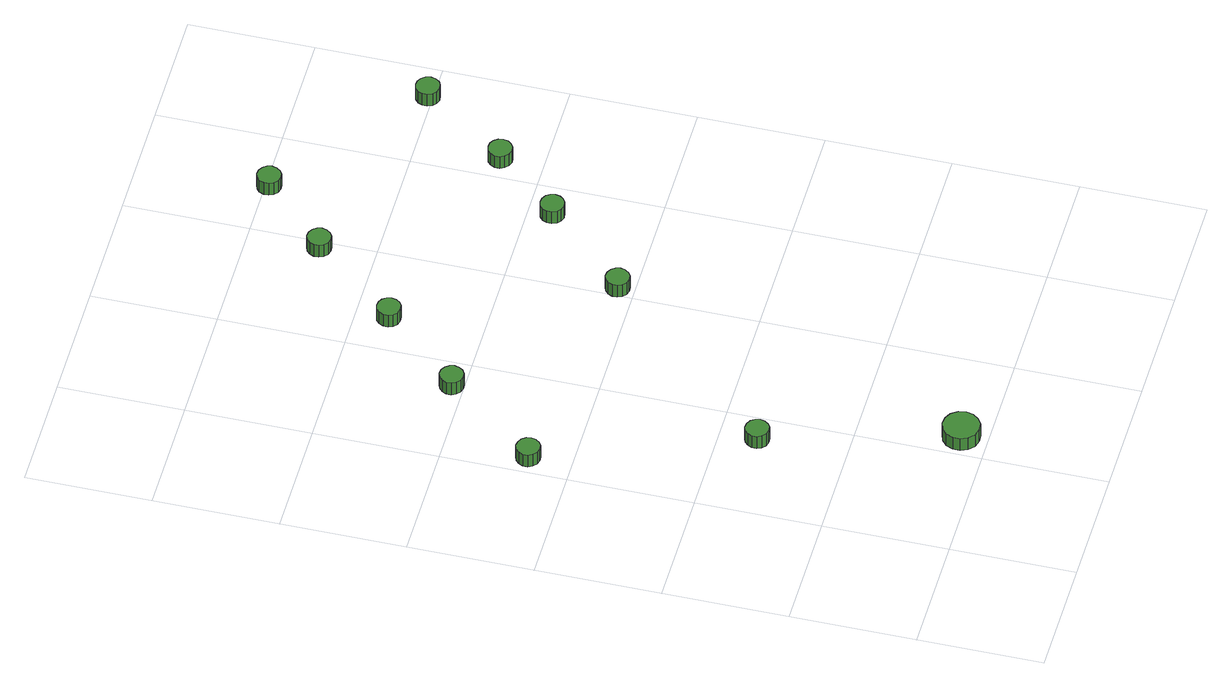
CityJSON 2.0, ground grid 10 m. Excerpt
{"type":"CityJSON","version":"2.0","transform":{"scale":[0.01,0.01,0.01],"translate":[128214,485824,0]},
"CityObjects":{
"tree1":{"type":"SolitaryVegetationObject","attributes":{"function":"something"},"geometry":[{"type":"MultiSurface","lod":"1","boundaries":[[[0,1,2,3,4,5,6,7,8,9,10,11,12,13,14]],[[15,16,17,18,19,20,21,22,23,24,25,26,27,28,29]],[[0,29,28,1]],[[1,28,27,2]],[[2,27,26,3]],[[3,26,25,4]],[[4,25,24,5]],[[5,24,23,6]],[[6,23,22,7]],[[7,22,21,8]],[[8,21,20,9]],[[9,20,19,10]],[[10,19,18,11]],[[11,18,17,12]],[[12,17,16,13]],[[13,16,15,14]],[[14,15,29,0]]]}]},
"tree2":{"type":"SolitaryVegetationObject","attributes":{"function":"something"},"geometry":[{"type":"MultiSurface","lod":"1","boundaries":[[[30,31,32,33,34,35,36,37,38,39,40,41,42,43,44]],[[45,46,47,48,49,50,51,52,53,54,55,56,57,58,59]],[[30,59,58,31]],[[31,58,57,32]],[[32,57,56,33]],[[33,56,55,34]],[[34,55,54,35]],[[35,54,53,36]],[[36,53,52,37]],[[37,52,51,38]],[[38,51,50,39]],[[39,50,49,40]],[[40,49,48,41]],[[41,48,47,42]],[[42,47,46,43]],[[43,46,45,44]],[[44,45,59,30]]]}]},
"tree3":{"type":"SolitaryVegetationObject","attributes":{"function":"something"},"geometry":[{"type":"MultiSurface","lod":"1","boundaries":[[[60,61,62,63,64,65,66,67,68,69,70,71,72,73,74]],[[75,76,77,78,79,80,81,82,83,84,85,86,87,88,89]],[[60,89,88,61]],[[61,88,87,62]],[[62,87,86,63]],[[63,86,85,64]],[[64,85,84,65]],[[65,84,83,66]],[[66,83,82,67]],[[67,82,81,68]],[[68,81,80,69]],[[69,80,79,70]],[[70,79,78,71]],[[71,78,77,72]],[[72,77,76,73]],[[73,76,75,74]],[[74,75,89,60]]]}]},
"tree4":{"type":"SolitaryVegetationObject","attributes":{"function":"something"},"geometry":[{"type":"MultiSurface","lod":"1","boundaries":[[[90,91,92,93,94,95,96,97,98,99,100,101,102,103,104]],[[105,106,107,108,109,110,111,112,113,114,115,116,117,118,119]],[[90,119,118,91]],[[91,118,117,92]],[[92,117,116,93]],[[93,116,115,94]],[[94,115,114,95]],[[95,114,113,96]],[[96,113,112,97]],[[97,112,111,98]],[[98,111,110,99]],[[99,110,109,100]],[[100,109,108,101]],[[101,108,107,102]],[[102,107,106,103]],[[103,106,105,104]],[[104,105,119,90]]]}]},
"tree5":{"type":"SolitaryVegetationObject","attributes":{"function":"something"},"geometry":[{"type":"MultiSurface","lod":"1","boundaries":[[[120,121,122,123,124,125,126,127,128,129,130,131,132,133,134]],[[135,136,137,138,139,140,141,142,143,144,145,146,147,148,149]],[[120,149,148,121]],[[121,148,147,122]],[[122,147,146,123]],[[123,146,145,124]],[[124,145,144,125]],[[125,144,143,126]],[[126,143,142,127]],[[127,142,141,128]],[[128,141,140,129]],[[129,140,139,130]],[[130,139,138,131]],[[131,138,137,132]],[[132,137,136,133]],[[133,136,135,134]],[[134,135,149,120]]]}]},
"tree6":{"type":"SolitaryVegetationObject","attributes":{"function":"something"},"geometry":[{"type":"MultiSurface","lod":"1","boundaries":[[[150,151,152,153,154,155,156,157,158,159,160,161,162,163,164]],[[165,166,167,168,169,170,171,172,173,174,175,176,177,178,179]],[[150,179,178,151]],[[151,178,177,152]],[[152,177,176,153]],[[153,176,175,154]],[[154,175,174,155]],[[155,174,173,156]],[[156,173,172,157]],[[157,172,171,158]],[[158,171,170,159]],[[159,170,169,160]],[[160,169,168,161]],[[161,168,167,162]],[[162,167,166,163]],[[163,166,165,164]],[[164,165,179,150]]]}]},
"tree7":{"type":"SolitaryVegetationObject","attributes":{"function":"something"},"geometry":[{"type":"MultiSurface","lod":"1","boundaries":[[[180,181,182,183,184,185,186,187,188,189,190,191,192,193,194]],[[195,196,197,198,199,200,201,202,203,204,205,206,207,208,209]],[[180,209,208,181]],[[181,208,207,182]],[[182,207,206,183]],[[183,206,205,184]],[[184,205,204,185]],[[185,204,203,186]],[[186,203,202,187]],[[187,202,201,188]],[[188,201,200,189]],[[189,200,199,190]],[[190,199,198,191]],[[191,198,197,192]],[[192,197,196,193]],[[193,196,195,194]],[[194,195,209,180]]]}]},
"tree8":{"type":"SolitaryVegetationObject","attributes":{"function":"something"},"geometry":[{"type":"MultiSurface","lod":"1","boundaries":[[[210,211,212,213,214,215,216,217,218,219,220,221,222,223,224]],[[225,226,227,228,229,230,231,232,233,234,235,236,237,238,239]],[[210,239,238,211]],[[211,238,237,212]],[[212,237,236,213]],[[213,236,235,214]],[[214,235,234,215]],[[215,234,233,216]],[[216,233,232,217]],[[217,232,231,218]],[[218,231,230,219]],[[219,230,229,220]],[[220,229,228,221]],[[221,228,227,222]],[[222,227,226,223]],[[223,226,225,224]],[[224,225,239,210]]]}]},
"tree9":{"type":"SolitaryVegetationObject","attributes":{"function":"something"},"geometry":[{"type":"MultiSurface","lod":"1","boundaries":[[[240,241,242,243,244,245,246,247,248,249,250,251,252,253,254]],[[255,256,257,258,259,260,261,262,263,264,265,266,267,268,269]],[[240,269,268,241]],[[241,268,267,242]],[[242,267,266,243]],[[243,266,265,244]],[[244,265,264,245]],[[245,264,263,246]],[[246,263,262,247]],[[247,262,261,248]],[[248,261,260,249]],[[249,260,259,250]],[[250,259,258,251]],[[251,258,257,252]],[[252,257,256,253]],[[253,256,255,254]],[[254,255,269,240]]]}]},
"tree10":{"type":"SolitaryVegetationObject","attributes":{"function":"something"},"geometry":[{"type":"MultiSurface","lod":"1","boundaries":[[[270,271,272,273,274,275,276,277,278,279,280,281,282,283,284]],[[285,286,287,288,289,290,291,292,293,294,295,296,297,298,299]],[[270,299,298,271]],[[271,298,297,272]],[[272,297,296,273]],[[273,296,295,274]],[[274,295,294,275]],[[275,294,293,276]],[[276,293,292,277]],[[277,292,291,278]],[[278,291,290,279]],[[279,290,289,280]],[[280,289,288,281]],[[281,288,287,282]],[[282,287,286,283]],[[283,286,285,284]],[[284,285,299,270]]]}]},
"tree11":{"type":"SolitaryVegetationObject","attributes":{"function":"something"},"geometry":[{"type":"MultiSurface","lod":"1","boundaries":[[[300,301,302,303,304,305,306,307,308,309,310,311,312,313,314]],[[315,316,317,318,319,320,321,322,323,324,325,326,327,328,329]],[[300,329,328,301]],[[301,328,327,302]],[[302,327,326,303]],[[303,326,325,304]],[[304,325,324,305]],[[305,324,323,306]],[[306,323,322,307]],[[307,322,321,308]],[[308,321,320,309]],[[309,320,319,310]],[[310,319,318,311]],[[311,318,317,312]],[[312,317,316,313]],[[313,316,315,314]],[[314,315,329,300]]]}]}
},
"vertices":[
[249,3344,173],[241,3383,173],[218,3415,173],[183,3434,173],[144,3439,173],[107,3426,173],[78,3400,173],[62,3364,173],[62,3325,173],[78,3289,173],[107,3263,173],[144,3250,173],[183,3254,173],[218,3274,173],[241,3306,173],[241,3306,48],[218,3274,48],[183,3254,48],[144,3250,48],[107,3263,48],[78,3289,48],[62,3325,48],[62,3364,48],[78,3400,48],[107,3426,48],[144,3439,48],[183,3434,48],[218,3415,48],[241,3383,48],[249,3344,48],
[1341,212,171],[1328,272,171],[1292,322,171],[1239,352,171],[1178,359,171],[1119,340,171],[1074,299,171],[1049,243,171],[1049,182,171],[1074,126,171],[1119,85,171],[1178,66,171],[1239,72,171],[1292,103,171],[1328,152,171],[1328,152,46],[1292,103,46],[1239,72,46],[1178,66,46],[1119,85,46],[1074,126,46],[1049,182,46],[1049,243,46],[1074,299,46],[1119,340,46],[1178,359,46],[1239,352,46],[1292,322,46],[1328,272,46],[1341,212,46],
[867,1705,178],[859,1744,178],[835,1776,178],[801,1795,178],[762,1800,178],[725,1787,178],[696,1761,178],[679,1725,178],[679,1686,178],[696,1650,178],[725,1624,178],[762,1611,178],[801,1615,178],[835,1635,178],[859,1667,178],[859,1667,53],[835,1635,53],[801,1615,53],[762,1611,53],[725,1624,53],[696,1650,53],[679,1686,53],[679,1725,53],[696,1761,53],[725,1787,53],[762,1800,53],[801,1795,53],[835,1776,53],[859,1744,53],[867,1705,53],
[846,4098,179],[837,4136,179],[814,4168,179],[780,4188,179],[741,4192,179],[704,4180,179],[674,4153,179],[658,4118,179],[658,4078,179],[674,4042,179],[704,4016,179],[741,4004,179],[780,4008,179],[814,4028,179],[837,4059,179],[837,4059,54],[814,4028,54],[780,4008,54],[741,4004,54],[704,4016,54],[674,4042,54],[658,4078,54],[658,4118,54],[674,4153,54],[704,4180,54],[741,4192,54],[780,4188,54],[814,4168,54],[837,4136,54],[846,4098,54],
[1428,4740,180],[1420,4779,180],[1397,4810,180],[1363,4830,180],[1324,4834,180],[1286,4822,180],[1257,4796,180],[1241,4760,180],[1241,4720,180],[1257,4684,180],[1286,4658,180],[1324,4646,180],[1363,4650,180],[1397,4670,180],[1420,4702,180],[1420,4702,55],[1397,4670,55],[1363,4650,55],[1324,4646,55],[1286,4658,55],[1257,4684,55],[1241,4720,55],[1241,4760,55],[1257,4796,55],[1286,4822,55],[1324,4834,55],[1363,4830,55],[1397,4810,55],[1420,4779,55],[1428,4740,55],
[2169,3134,179],[2161,3172,179],[2137,3204,179],[2103,3224,179],[2064,3228,179],[2027,3216,179],[1998,3189,179],[1982,3153,179],[1982,3114,179],[1998,3078,179],[2027,3052,179],[2064,3040,179],[2103,3044,179],[2137,3063,179],[2161,3095,179],[2161,3095,54],[2137,3063,54],[2103,3044,54],[2064,3040,54],[2027,3052,54],[1998,3078,54],[1982,3114,54],[1982,3153,54],[1998,3189,54],[2027,3216,54],[2064,3228,54],[2103,3224,54],[2137,3204,54],[2161,3172,54],[2169,3134,54],
[2018,5438,181],[2010,5476,181],[1986,5508,181],[1952,5528,181],[1913,5532,181],[1876,5520,181],[1847,5493,181],[1831,5457,181],[1831,5418,181],[1847,5382,181],[1876,5356,181],[1913,5344,181],[1952,5348,181],[1986,5367,181],[2010,5399,181],[2010,5399,56],[1986,5367,56],[1952,5348,56],[1913,5344,56],[1876,5356,56],[1847,5382,56],[1831,5418,56],[1831,5457,56],[1847,5493,56],[1876,5520,56],[1913,5532,56],[1952,5528,56],[1986,5508,56],[2010,5476,56],[2018,5438,56],
[2806,3809,182],[2798,3848,182],[2775,3879,182],[2741,3899,182],[2701,3903,182],[2664,3891,182],[2635,3865,182],[2619,3829,182],[2619,3789,182],[2635,3753,182],[2664,3727,182],[2701,3715,182],[2741,3719,182],[2775,3739,182],[2798,3771,182],[2798,3771,57],[2775,3739,57],[2741,3719,57],[2701,3715,57],[2664,3727,57],[2635,3753,57],[2619,3789,57],[2619,3829,57],[2635,3865,57],[2664,3891,57],[2701,3903,57],[2741,3899,57],[2775,3879,57],[2798,3848,57],[2806,3809,57],
[2559,5969,188],[2551,6007,188],[2527,6039,188],[2493,6059,188],[2454,6063,188],[2417,6051,188],[2388,6025,188],[2372,5989,188],[2372,5949,188],[2388,5913,188],[2417,5887,188],[2454,5875,188],[2493,5879,188],[2527,5899,188],[2551,5930,188],[2551,5930,63],[2527,5899,63],[2493,5879,63],[2454,5875,63],[2417,5887,63],[2388,5913,63],[2372,5949,63],[2372,5989,63],[2388,6025,63],[2417,6051,63],[2454,6063,63],[2493,6059,63],[2527,6039,63],[2551,6007,63],[2559,5969,63],
[3286,4341,176],[3277,4379,176],[3254,4411,176],[3220,4431,176],[3181,4435,176],[3144,4422,176],[3114,4396,176],[3098,4360,176],[3098,4321,176],[3114,4285,176],[3144,4259,176],[3181,4246,176],[3220,4251,176],[3254,4270,176],[3277,4302,176],[3277,4302,51],[3254,4270,51],[3220,4251,51],[3181,4246,51],[3144,4259,51],[3114,4285,51],[3098,4321,51],[3098,4360,51],[3114,4396,51],[3144,4422,51],[3181,4435,51],[3220,4431,51],[3254,4411,51],[3277,4379,51],[3286,4341,51],
[3794,5039,176],[3785,5077,176],[3762,5109,176],[3728,5129,176],[3689,5133,176],[3652,5121,176],[3622,5094,176],[3606,5058,176],[3606,5019,176],[3622,4983,176],[3652,4957,176],[3689,4945,176],[3728,4949,176],[3762,4968,176],[3785,5000,176],[3785,5000,51],[3762,4968,51],[3728,4949,51],[3689,4945,51],[3652,4957,51],[3622,4983,51],[3606,5019,51],[3606,5058,51],[3622,5094,51],[3652,5121,51],[3689,5133,51],[3728,5129,51],[3762,5109,51],[3785,5077,51],[3794,5039,51]
]}
